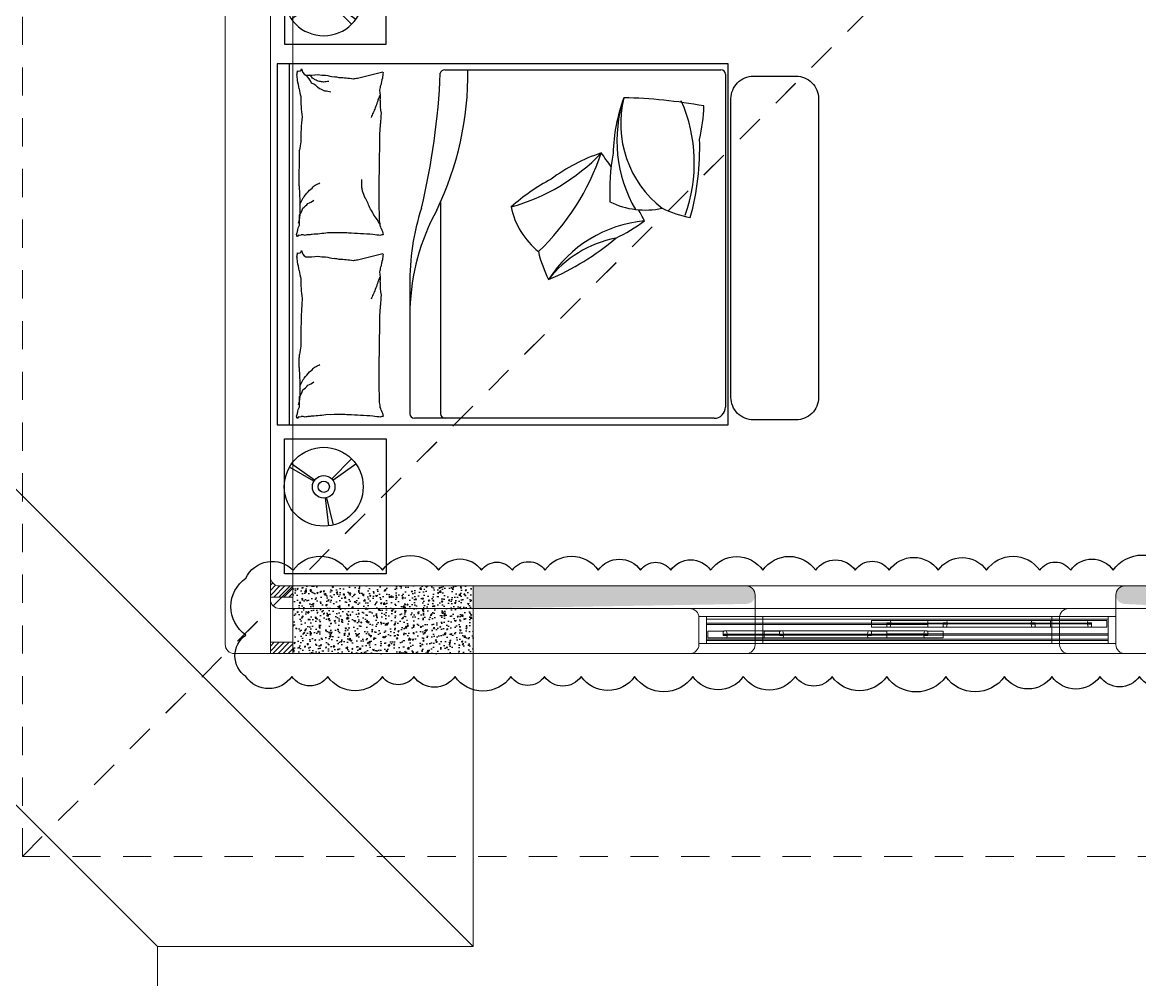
# Model space of a CAD drawing. Header units: metres. Extents: x -232 to 581, y 30 to 789.
# Drawn here: x 217.163 to 222.118, y 670.1 to 674.346 of the extents above; entities that cross this region are included whole.
import ezdxf

# ---------------------------------------------------------------- set-up
doc = ezdxf.new("R2010")
doc.units = ezdxf.units.M
doc.linetypes.add('HIDDEN2', pattern=[0.1875, 0.125, -0.0625])
for name, color, linetype, lineweight in [('A-DOOR', 35, 'Continuous', 5), ('A-WALL', 250, 'Continuous', 20), ('baños', 140, 'Continuous', 0), ('Columnas', 7, 'Continuous', 18), ('cristales', 131, 'Continuous', 0), ('PLF 01', 252, 'Continuous', 9)]:
    doc.layers.add(name, color=color, linetype=linetype, lineweight=lineweight)
doc.layers.add('HATCH', color=8, linetype='Continuous')
doc.layers.add('MOBILIARIOS', color=252, linetype='Continuous')
doc.layers.add('PISO', color=7, linetype='Continuous', lineweight=5, true_color=0xe6e6e6)
doc.layers.add('Techos 1', color=7, linetype='HIDDEN2', lineweight=9, true_color=0x42391a)
doc.layers.add('RELLENO SECCION', color=8, linetype='Continuous', lineweight=0, transparency=0.4)
doc.styles.get("Standard").update_dxf_attribs({"font": 'arial.ttf'})
pattern_1 = [(45, (189.627001, -7.248908), (-0.0112253202, 0.0112253202), [])]

# ---------------------------------------------------------------- blocks, each defined once
blk = doc.blocks.new('21.11.2025 LN09 2DO NIVEL')
at = {"layer": 'A-DOOR', "color": 18, "true_color": 0x000000}
for p, q in [((258.7888, 154.4014), (260.4688, 154.4014)), ((258.8288, 154.2414), (258.8288, 154.3656)), ((258.8628, 154.3656), (258.8288, 154.3656)), ((258.8628, 154.3656), (258.8628, 154.2456)), ((258.8628, 154.3656), (260.3948, 154.3656)), ((260.3948, 154.3656), (260.3948, 154.2456)), ((260.3948, 154.3656), (260.4288, 154.3656)), ((260.4288, 154.2414), (260.4288, 154.3656)), ((258.8628, 154.3539), (260.3948, 154.3539)), ((259.5948, 154.3369), (258.8628, 154.3369)), ((259.5948, 154.3309), (258.8628, 154.3309)), ((259.5948, 154.3474), (259.5963, 154.3489)), ((259.5948, 154.3204), (259.5948, 154.3474)), ((259.5963, 154.3189), (259.5948, 154.3204)), ((259.5963, 154.3489), (259.6769, 154.3489)), ((259.6613, 154.3189), (259.5963, 154.3189)), ((259.6628, 154.3204), (259.6613, 154.3189)), ((259.6803, 154.3379), (259.6628, 154.3379)), ((259.6628, 154.3379), (259.6628, 154.3204)), ((259.6628, 154.3349), (259.6678, 154.3349)), ((259.6628, 154.3349), (259.6678, 154.3349)), ((259.6678, 154.3369), (259.6738, 154.3329)), ((259.6678, 154.3329), (259.6738, 154.3369)), ((259.676, 154.3179), (260.3076, 154.3179)), ((259.6769, 154.3489), (259.6788, 154.3474)), ((260.3067, 154.3489), (259.6769, 154.3489)), ((259.6788, 154.3474), (259.6808, 154.3394)), ((259.6808, 154.3384), (259.6803, 154.3379)), ((259.6808, 154.3394), (259.6808, 154.3384)), ((260.3048, 154.3474), (260.3028, 154.3394)), ((260.3028, 154.3394), (260.3028, 154.3384)), ((260.3028, 154.3384), (260.3033, 154.3379)), ((260.3033, 154.3379), (260.3208, 154.3379)), ((260.3067, 154.3489), (260.3048, 154.3474)), ((260.3873, 154.3489), (260.3067, 154.3489)), ((260.3158, 154.3369), (260.3098, 154.3329)), ((260.3158, 154.3329), (260.3098, 154.3369)), ((260.3208, 154.3349), (260.3158, 154.3349)), ((260.3208, 154.3349), (260.3158, 154.3349)), ((260.3208, 154.3379), (260.3208, 154.3204)), ((260.3208, 154.3204), (260.3223, 154.3189)), ((260.3223, 154.3189), (260.3873, 154.3189)), ((260.3888, 154.3474), (260.3873, 154.3489)), ((260.3873, 154.3189), (260.3888, 154.3204)), ((260.3888, 154.3204), (260.3888, 154.3474)), ((258.8628, 154.2659), (260.3948, 154.2659)), ((258.8628, 154.2599), (260.3948, 154.2599)), ((258.8703, 154.3009), (258.8688, 154.2994)), ((258.8688, 154.2994), (258.8688, 154.2724)), ((258.8688, 154.2724), (258.8703, 154.2709)), ((258.9353, 154.3009), (258.8703, 154.3009)), ((258.8703, 154.2709), (258.9509, 154.2709)), ((258.9368, 154.2994), (258.9353, 154.3009)), ((258.9368, 154.2819), (258.9368, 154.2994)), ((258.9368, 154.2849), (258.9418, 154.2849)), ((258.9368, 154.2849), (258.9418, 154.2849)), ((258.9543, 154.2819), (258.9368, 154.2819)), ((258.9418, 154.2829), (258.9478, 154.2869)), ((258.9418, 154.2869), (258.9478, 154.2829)), ((259.5816, 154.3019), (258.95, 154.3019)), ((258.9509, 154.2709), (258.9528, 154.2723)), ((258.9509, 154.2709), (259.5807, 154.2709)), ((258.9528, 154.2723), (258.9548, 154.2804)), ((258.9548, 154.2814), (258.9543, 154.2819)), ((258.9548, 154.2804), (258.9548, 154.2814)), ((259.5768, 154.2814), (259.5773, 154.2819)), ((259.5768, 154.2804), (259.5768, 154.2814)), ((259.5788, 154.2723), (259.5768, 154.2804)), ((259.5773, 154.2819), (259.5948, 154.2819)), ((259.5807, 154.2709), (259.5788, 154.2723)), ((259.6613, 154.2709), (259.5807, 154.2709)), ((259.5898, 154.2829), (259.5838, 154.2869)), ((259.5898, 154.2869), (259.5838, 154.2829)), ((259.5948, 154.2849), (259.5898, 154.2849)), ((259.5948, 154.2849), (259.5898, 154.2849)), ((259.5948, 154.2994), (259.5963, 154.3009)), ((259.5948, 154.2819), (259.5948, 154.2994)), ((259.5963, 154.3009), (259.6613, 154.3009)), ((259.6628, 154.2994), (259.6613, 154.3009)), ((259.6628, 154.2724), (259.6613, 154.2709)), ((259.6628, 154.2994), (259.6628, 154.2724)), ((260.3948, 154.2889), (259.6628, 154.2889)), ((260.3948, 154.2829), (259.6628, 154.2829)), ((258.8288, 154.2456), (260.4288, 154.2456)), ((258.7888, 154.2014), (260.4688, 154.2014))]:
    blk.add_line(p, q, dxfattribs=at)
for points in [[(259.6628, 154.3349), (259.6678, 154.3349), (259.6678, 154.3349), (259.6628, 154.3349)], [(260.3158, 154.3329), (259.6678, 154.3329), (259.6678, 154.3369), (260.3158, 154.3369)], [(260.3158, 154.3369), (259.6678, 154.3369), (259.6678, 154.3329), (260.3158, 154.3329)], [(259.6678, 154.3369), (259.6738, 154.3369), (259.6738, 154.3329), (259.6678, 154.3329)], [(259.6803, 154.3379), (259.6683, 154.3379), (259.6683, 154.3369), (259.6803, 154.3369)], [(259.6803, 154.3329), (259.6683, 154.3329), (259.6683, 154.3319), (259.6803, 154.3319)], [(259.6738, 154.3369), (259.6788, 154.3369), (259.6788, 154.3329), (259.6738, 154.3329)], [(260.3033, 154.3379), (260.3153, 154.3379), (260.3153, 154.3369), (260.3033, 154.3369)], [(260.3033, 154.3329), (260.3153, 154.3329), (260.3153, 154.3319), (260.3033, 154.3319)], [(260.3098, 154.3369), (260.3048, 154.3369), (260.3048, 154.3329), (260.3098, 154.3329)], [(260.3158, 154.3369), (260.3098, 154.3369), (260.3098, 154.3329), (260.3158, 154.3329)], [(260.3208, 154.3349), (260.3158, 154.3349), (260.3158, 154.3349), (260.3208, 154.3349)], [(258.9368, 154.2849), (258.9418, 154.2849), (258.9418, 154.2849), (258.9368, 154.2849)], [(258.9418, 154.2829), (258.9478, 154.2829), (258.9478, 154.2869), (258.9418, 154.2869)], [(258.9418, 154.2869), (259.5898, 154.2869), (259.5898, 154.2829), (258.9418, 154.2829)], [(258.9418, 154.2829), (259.5898, 154.2829), (259.5898, 154.2869), (258.9418, 154.2869)], [(258.9543, 154.2869), (258.9423, 154.2869), (258.9423, 154.2879), (258.9543, 154.2879)], [(258.9543, 154.2819), (258.9423, 154.2819), (258.9423, 154.2829), (258.9543, 154.2829)], [(258.9478, 154.2829), (258.9528, 154.2829), (258.9528, 154.2869), (258.9478, 154.2869)], [(259.5773, 154.2869), (259.5893, 154.2869), (259.5893, 154.2879), (259.5773, 154.2879)], [(259.5773, 154.2819), (259.5893, 154.2819), (259.5893, 154.2829), (259.5773, 154.2829)], [(259.5838, 154.2829), (259.5788, 154.2829), (259.5788, 154.2869), (259.5838, 154.2869)], [(259.5898, 154.2829), (259.5838, 154.2829), (259.5838, 154.2869), (259.5898, 154.2869)], [(259.5948, 154.2849), (259.5898, 154.2849), (259.5898, 154.2849), (259.5948, 154.2849)]]:
    blk.add_lwpolyline(points, close=True, dxfattribs=at)
for points in [[(259.665, 154.3194, 0.341999), (259.663, 154.3209), (259.6628, 154.3212), (259.6628, 154.3309), (259.6638, 154.3319), (259.6808, 154.3319), (259.6808, 154.3314), (259.6775, 154.319, -0.339454), (259.676, 154.3179), (259.6669, 154.3179, -0.341999)], [(260.3187, 154.3194, -0.341999), (260.3206, 154.3209), (260.3208, 154.3212), (260.3208, 154.3309), (260.3198, 154.3319), (260.3028, 154.3319), (260.3028, 154.3314), (260.3061, 154.319, 0.339454), (260.3076, 154.3179), (260.3167, 154.3179, 0.341999)], [(258.939, 154.3004, -0.341999), (258.937, 154.2989), (258.9368, 154.2985), (258.9368, 154.2889), (258.9378, 154.2879), (258.9548, 154.2879), (258.9548, 154.2884), (258.9515, 154.3008, 0.339454), (258.95, 154.3019), (258.9409, 154.3019, 0.341999)], [(259.5927, 154.3004, 0.341999), (259.5946, 154.2989), (259.5948, 154.2985), (259.5948, 154.2889), (259.5938, 154.2879), (259.5768, 154.2879), (259.5768, 154.2884), (259.5801, 154.3008, -0.339454), (259.5816, 154.3019), (259.5907, 154.3019, -0.341999)]]:
    blk.add_lwpolyline(points, format="xyb", close=True, dxfattribs=at)
at = {"layer": 'A-WALL', "color": 18, "true_color": 0x000000}
for points in [[(257.6288, 160.1614), (257.6288, 160.0414, -0.414214), (257.5888, 160.0014), (256.9685, 160.0014, 0.414214), (256.9285, 159.9614), (256.9285, 154.4414, 0.414216), (256.9685, 154.4014), (258.7888, 154.4014, -0.414216), (258.8288, 154.3614), (258.8288, 154.2414, -0.414213), (258.7888, 154.2014), (256.7685, 154.2014, -0.414214), (256.7285, 154.2414), (256.7285, 160.1614)], [(263.6091, 154.2014), (260.4688, 154.2014, -0.414212), (260.4288, 154.2414), (260.4288, 154.3614, -0.414226), (260.4688, 154.4014), (261.0885, 154.4014, 0.414226), (261.1285, 154.4414), (261.1285, 154.5114, -0.414214), (261.1685, 154.5514), (261.2385, 154.5514)]]:
    blk.add_lwpolyline(points, format="xyb", dxfattribs=at)
at = {"layer": 'cristales', "color": 18, "true_color": 0x000000, "const_width": 0.004}
for points in [[(260.3048, 154.3349), (259.6788, 154.3349)], [(258.9528, 154.2849), (259.5788, 154.2849)]]:
    blk.add_lwpolyline(points, dxfattribs=at)
at = {"layer": 'Techos 1', "color": 18, "true_color": 0x000000}
for p, q in [((255.8285, 153.3014), (255.8285, 161.1014)), ((255.8285, 153.3014), (259.7285, 157.2014)), ((270.5753, 153.3014), (255.8285, 153.3014))]:
    blk.add_line(p, q, dxfattribs=at)
at = {"layer": 'Techos 1', "color": 18, "linetype": 'ByBlock', "true_color": 0x000000}
for p, q in [((257.8285, 152.9014), (253.7285, 157.0014)), ((256.4285, 152.9014), (253.2785, 156.0514)), ((257.8285, 154.2014), (257.8285, 152.9014)), ((257.8285, 152.9014), (256.4285, 152.9014)), ((256.4285, 152.9014), (256.4285, 147.5014))]:
    blk.add_line(p, q, dxfattribs=at)
at = {"layer": 'baños', "color": 18, "linetype": 'Continuous', "true_color": 0x000000, "flags": 8}
for tag, p in [('TRADENAME', (265.5139, 159.7825, 0)), ('MODELNUMBER', (265.5139, 159.7825, 0)), ('PRODUCT', (265.5139, 159.7825, 0)), ('MATERIAL', (265.5139, 159.7824, 0)), ('MODELNUMBER', (266.6886, 159.7825, 0)), ('PRODUCT', (266.6886, 159.7825, 0)), ('TRADENAME', (266.6886, 159.7825, 0)), ('MATERIAL', (266.6886, 159.7824, 0))]:
    blk.add_attdef(tag, p, '', height=0.0000254, rotation=180.0001, dxfattribs=at)
blk = doc.blocks.new('A$C8346a57b')
at = {"layer": 'MOBILIARIOS'}
for p, q in [((0.2641, 0.2604), (0.2338, 0.3817)), ((0.2701, 0.2615), (0.2545, 0.3855)), ((0.2356, 0.1828), (0.1339, 0.1102)), ((0.2409, 0.1765), (0.1525, 0.0881)), ((0.3169, 0.1828), (0.4187, 0.1102)), ((0.3197, 0.1871), (0.4282, 0.1251))]:
    blk.add_line(p, q, dxfattribs=at)
blk.add_lwpolyline([(0, 0.5983), (0.45, 0.5983), (0.45, 0), (0, 0)], close=True, dxfattribs=at)
for radius in [0.175, 0.05, 0.025]:
    blk.add_circle((0.2763, 0.2119), radius, dxfattribs=at)
blk = doc.blocks.new('A$C89702949')
at = {"layer": 'HATCH'}
h = blk.add_hatch(dxfattribs=at)
h.set_pattern_fill('AR-CONC', color=256, scale=0.00032)
h.set_pattern_definition([(50, (114.33107, 55.238796), (0.058299094, -0.005100507), [0.006096, -0.067056]), (355, (114.33107, 55.238796), (-0.011277895, 0.06113819), [0.0048768, -0.053644987]), (100.451445, (114.33593, 55.23837), (0.0470212, 0.05603768), [0.005180803, -0.056988878]), (46.1842, (114.33107, 55.25505), (0.086745293, -0.013453545), [0.009144, -0.100584]), (96.63556, (114.3383, 55.25393), (0.07596932, 0.07917636), [0.00777121, -0.085483395]), (351.18415, (114.33107, 55.25505), (0.07596932, 0.07917636), [0.00731519, -0.080467114]), (21, (114.3392, 55.25099), (0.048516605, -0.032724863), [0.006096, -0.067056]), (326, (114.3392, 55.25099), (0.01977665, 0.05894015), [0.0048768, -0.0536448]), (71.451445, (114.34324, 55.24826), (0.068293254, 0.026215286), [0.005180803, -0.05698878]), (37.5, (114.331071, 55.238796), (0.000988353, 0.0270576124), [0, -0.05299456, 0, -0.0544576, 0, -0.053848]), (7.5, (114.33107, 55.238796), (0.021382292, 0.032057784), [0, -0.03104896, 0, -0.05177536, 0, -0.0205232]), (327.5, (114.312946, 55.238796), (0.0433889905, -0.001833198), [0, -0.02032, 0, -0.0633984, 0, -0.0841248]), (317.5, (114.304818, 55.238796), (0.047401338, 0.008136477), [0, -0.026416, 0, -0.04210304, 0, -0.0597408])])
h.paths.add_polyline_path([(0, 14.2891), (0, 13.9891), (0.8, 13.9891), (0.8, 14.2891)])
at = {"layer": 'Columnas'}
blk.add_lwpolyline([(0, 14.2891), (0, 13.9891), (0.8, 13.9891), (0.8, 14.2891)], close=True, dxfattribs=at)
blk = doc.blocks.new('A$Ca0281d7f')
at = {"layer": 'MOBILIARIOS'}
for p, q in [((0.4006, 1.6), (0.4006, 0)), ((2.4006, 1.6), (0.4006, 1.6)), ((2.3482, 0), (2.3482, 1.6)), ((2.4006, 0), (2.4006, 1.6)), ((0.4627, 1.5716), (1.7925, 1.5716)), ((1.676, 0.6111), (1.676, 1.5516)), ((1.8125, 0.9805), (1.8125, 1.5516)), ((0.4127, 0.0458), (0.4127, 1.5216)), ((1.9322, 0.8427), (1.9622, 0.8502)), ((1.9622, 0.8502), (2.0448, 0.8708)), ((1.9622, 0.0442), (2.0448, 0.0648)), ((0.4006, 0), (2.4006, 0)), ((1.6581, 0.0258), (0.4327, 0.0258)), ((1.9322, 0.0366), (1.9622, 0.0442))]:
    blk.add_line(p, q, dxfattribs=at)
blk.add_lwpolyline([(0.1, 1.5789), (0.2884, 1.5789, -0.414214), (0.3884, 1.4789), (0.3884, 0.1537, -0.414214), (0.2884, 0.0537), (0.1, 0.0537, -0.414214), (0, 0.1537), (0, 1.4789, -0.414214)], format="xyb", close=True, dxfattribs=at)
for centre, radius, start, end in [((0.4627, 1.5216), 0.05, 90, 180), ((1.656, 1.5516), 0.02, 0, 90), ((1.7925, 1.5516), 0.02, 0, 90), ((1.9309, 1.5641), 0.00132, 286.6978, 7.1204), ((1.8473, 1.5384), 0.0875, 7.1204, 16.2212), ((1.9356, 1.5833), 0.0193, 260.0016, 286.6978), ((1.8659, 1.514), 0.0767, 16.2212, 27.2841), ((1.9215, 1.2442), 0.3212, 80.0016, 86.4951), ((1.2506, -12.0557), 13.6356, 86.49514, 86.94504), ((2.0452, 0.1897), 1.3652, 86.945, 88.3669), ((2.1579, 0.8754), 0.6787, 88.3669, 93.3687), ((2.2993, 0.649), 0.9131, 93.3687, 97.6809), ((2.2872, 1.3666), 0.1983, 97.6809, 102.1095), ((2.2259, 1.8067), 0.246, 278.1335, 282.1095), ((2.2895, 1.5966), 0.0328, 248.579, 278.1335), ((2.3, 1.5497), 0.0156, 68.579, 111.9904), ((2.2574, 1.5504), 0.0539, 329.3487, 354.7408), ((2.3098, 1.5651), 0.00428, 111.9904, 191.8931), ((2.309, 1.5713), 0.00232, 250.436, 11.8931), ((2.3399, 1.5476), 0.0289, 149.3487, 184.3025), ((2.3145, 1.573), 0.00342, 201.7883, 250.436), ((2.3384, 1.5717), 0.0251, 184.3025, 201.7883), ((1.9837, 1.5456), 0.0453, 192.869, 207.2841), ((2.0891, 1.5339), 0.1459, 183.574, 192.869), ((3.1109, 1.5072), 1.164, 180.2865, 183.574), ((1.4835, 1.5502), 0.8208, 354.7408, 358.0921), ((2.4011, 1.4844), 0.0992, 164.0648, 184.2159), ((2.3455, 1.3659), 0.0992, 126.1766, 143.9136), ((2.3823, 1.4187), 0.0992, 143.9136, 164.0648), ((0.8066, 1.46), 1.4943, 358.0921, 0.5757), ((7.6668, 1.3378), 5.7185, 179.0296, 180.2865), ((2.2967, 1.3302), 0.0992, 108.4397, 126.1766), ((2.5639, 1.1222), 0.3916, 136.1885, 141.6114), ((2.3495, 1.3582), 0.0768, 141.6114, 152.7604), ((2.508, 1.3226), 0.234, 152.7604, 159.1397), ((1.4299, 1.3372), 0.8732, 0.5757, 4.8018), ((2.3068, 1.157), 0.2002, 113.0028, 118.3168), ((2.2596, 1.303), 0.0493, 118.3168, 129.0349), ((2.3987, 1.1905), 0.2252, 129.0349, 136.1885), ((2.5925, 1.3331), 0.2897, 177.4614, 184.8018), ((15.9276, 0.997), 13.9828, 178.72047, 179.52429), ((1.7752, 1.3448), 0.5293, 349.8101, 353.9133), ((2.4538, 1.2819), 0.1524, 169.8101, 177.4614), ((-1.4773, 1.2511), 3.7735, 356.7919, 0.0008), ((3.1579, 1.0151), 1.2165, 175.3824, 177.3904), ((0.8277, 1.1189), 0.9853, 331.4328, 358.1261), ((0.5395, 1.1379), 1.4048, 355.3824, 357.2509), ((1.3073, 1.338), 0.7387, 334.6889, 336.5156), ((1.7143, 0.9787), 0.2301, 357.2509, 11.5586), ((1.2694, 1.2461), 0.7387, 338.3423, 340.572), ((1.2885, 1.2948), 0.7387, 336.5156, 338.3423), ((1.6135, 0.9502), 0.6827, 0, 7.5469), ((0.719, 1.2586), 0.5655, 275.3391, 327.6895), ((1.6535, -0.1157), 1.1652, 113.0642, 130.3209), ((0.809, 1.2521), 0.4879, 280.6986, 322.6864), ((0.7089, 0.7072), 0.548, 13.2034, 27.0362), ((0.7419, 0.9666), 1.0706, 342.1966, 0.7418), ((2.0891, 0.9513), 0.1459, 173.5659, 191.5586), ((1.2503, 1.1919), 0.7387, 340.572, 342.8018), ((2.063, 0.8845), 0.2422, 7.5469, 15.744), ((1.7149, 0.9376), 0.2297, 342.6136, 350.5159), ((2.0604, 0.8863), 0.1197, 162.6136, 173.5659), ((2.6046, 0.961), 0.3048, 188.4372, 195.744), ((1.664, 0.8882), 0.2708, 350.5159, 355.9171), ((1.9313, 0.8427), 0.000917, 355.9171, 104.0449), ((2.048, 0.9385), 0.0677, 267.3351, 284.0452), ((2.1561, 1.5251), 0.6588, 261.9949, 267.3351), ((2.1925, 1.177), 0.3171, 257.8016, 261.9949), ((2, -0.0065), 0.882, 77.8016, 80.3156), ((2.1863, 0.6517), 0.204, 80.3156, 90), ((2.2741, 0.3638), 0.4918, 90, 96.2324), ((2.2585, 0.8252), 0.0342, 4.4002, 63.4195), ((2.4724, 0.8783), 0.1611, 180, 188.4372), ((2.4017, 0.837), 0.0904, 168.7276, 180), ((1.9875, 0.0508), 1.0798, 133.6306, 161.4288), ((1.0148, 0.5567), 0.3575, 12.4782, 50.4625), ((2.3054, 0.8253), 0.0131, 63.4195, 168.7276), ((1.2128, 0.1088), 0.734, 115.259, 126.9351), ((1.9309, 0.7581), 0.00132, 286.6978, 7.1204), ((1.8473, 0.7324), 0.0875, 7.1204, 16.2212), ((1.9356, 0.7773), 0.0193, 260.0016, 286.6978), ((1.9215, 0.4382), 0.3212, 80.0016, 86.4951), ((1.2506, -12.8617), 13.6356, 86.49514, 86.94504), ((2.0452, -0.6163), 1.3652, 86.945, 88.3669), ((2.1579, 0.0694), 0.6787, 88.3669, 93.3687), ((2.2993, -0.157), 0.9131, 93.3687, 97.6809), ((2.2872, 0.5605), 0.1983, 97.6809, 102.1095), ((2.2259, 1.0007), 0.246, 278.1335, 282.1095), ((2.2895, 0.7906), 0.0328, 248.579, 278.1335), ((2.3, 0.7437), 0.0156, 68.579, 111.9904), ((2.3098, 0.7591), 0.00428, 111.9904, 191.8931), ((2.309, 0.7653), 0.00232, 250.436, 11.8931), ((2.3399, 0.7416), 0.0289, 149.3487, 184.3025), ((2.3145, 0.767), 0.00342, 201.7883, 250.436), ((2.3384, 0.7657), 0.0251, 184.3025, 201.7883), ((2.7135, 1.7247), 2.1977, 207.9248, 209.3793), ((1.8659, 0.708), 0.0767, 16.2212, 27.2841), ((1.9837, 0.7395), 0.0453, 192.869, 207.2841), ((2.0891, 0.7279), 0.1459, 183.574, 192.869), ((2.5624, 1.097), 0.7286, 212.135, 215.8263), ((3.1109, 0.7012), 1.164, 180.2865, 183.574), ((1.4835, 0.7442), 0.8208, 354.7408, 358.0921), ((2.4011, 0.6784), 0.0992, 164.0648, 184.2159), ((2.2574, 0.7444), 0.0539, 329.3487, 354.7408), ((1.6923, 0.3726), 1.1652, 164.6278, 181.8845), ((1.2394, 0.439), 0.6885, 160.2936, 203.6414), ((0.4605, 0.1443), 0.548, 64.767, 78.5998), ((0.7686, 0.2903), 0.3575, 64.0418, 102.0262), ((0.2857, 0.3397), 0.6085, 341.81, 30.1351), ((2.9452, 0.0436), 1.3903, 154.2427, 180.7342), ((2.2514, 0.81), 0.3126, 206.4985, 212.135), ((2.3823, 0.6127), 0.0992, 143.9136, 164.0648), ((0.8066, 0.654), 1.4943, 358.0921, 0.5757), ((0.4001, 0.2637), 0.4774, 346.1849, 52.0017), ((-0.0618, 0.5666), 0.9879, 350.0607, 2.6202), ((1.5939, -0.2048), 0.8697, 105.336, 136.4193), ((0.715, 1.3789), 0.9879, 298.4971, 311.0566), ((4.7703, -0.0876), 3.0955, 166.4201, 177.6238), ((7.6668, 0.5318), 5.7185, 179.0296, 180.2865), ((3.2918, 1.2337), 1.4323, 204.3265, 206.4985), ((2.484, 0.7735), 0.5066, 200.6743, 204.3265), ((2.2967, 0.5242), 0.0992, 108.4397, 126.1766), ((2.3455, 0.5598), 0.0992, 126.1766, 143.9136), ((2.3495, 0.5522), 0.0768, 141.6114, 152.7604), ((2.508, 0.5165), 0.234, 152.7604, 159.1397), ((1.4299, 0.5311), 0.8732, 0.5757, 4.8018), ((2.0801, 0.5689), 0.058, 184.0828, 200.6743), ((2.2974, 0.5316), 0.2721, 176.4448, 184.0828), ((2.3987, 0.3845), 0.2252, 129.0349, 136.1885), ((2.5639, 0.3162), 0.3916, 136.1885, 141.6114), ((0.716, 1.1421), 0.7874, 288.3527, 306.6851), ((15.9276, 0.191), 13.9828, 178.72047, 179.52429), ((2.3068, 0.351), 0.2002, 113.0028, 118.3168), ((2.2596, 0.497), 0.0493, 118.3168, 129.0349), ((7.6231, 0.343), 5.3217, 178.2786, 179.5731), ((2.5925, 0.5271), 0.2897, 177.4614, 184.8018), ((2.7135, 1.7247), 2.1977, 215.2966, 217.2418), ((0.1243, 0.4201), 0.7874, 339.9163, 358.2487), ((1.7752, 0.4387), 0.5293, 349.8101, 353.9133), ((1.2424, 0.1669), 0.734, 166.8226, 178.4988), ((3.1579, 0.2091), 1.2165, 175.3824, 177.3904), ((1.2472, 0.3451), 1.049, 353.9133, 0), ((0.5395, 0.3319), 1.4048, 355.3824, 357.2509), ((1.7143, 0.1727), 0.2301, 357.2509, 11.5586), ((1.2885, 0.4887), 0.7387, 336.5156, 338.3423), ((1.3073, 0.5319), 0.7387, 334.6889, 336.5156), ((1.6135, 0.1442), 0.6827, 0, 7.5469), ((0.9096, 2.3469), 2.1977, 259.4884, 268.8054), ((2.0891, 0.1453), 0.1459, 173.5659, 191.5586), ((1.2503, 0.3859), 0.7387, 340.572, 342.8018), ((1.2694, 0.4401), 0.7387, 338.3423, 340.572), ((2.0604, 0.0803), 0.1197, 162.6136, 173.5659), ((2.2028, 0.2591), 0.1399, 253.485, 264.3689), ((2.2535, 0.2441), 0.1399, 242.6012, 253.485), ((2.3128, 0.2087), 0.1399, 224.9024, 242.6012), ((2.063, 0.0785), 0.2422, 7.5469, 15.744), ((2.6046, 0.155), 0.3048, 188.4372, 195.744), ((1.664, 0.0822), 0.2708, 350.5159, 355.9171), ((1.7149, 0.1316), 0.2297, 342.6136, 350.5159), ((2.048, 0.1325), 0.0677, 267.3351, 284.0452), ((2.1561, 0.7191), 0.6588, 261.9949, 267.3351), ((2.1925, 0.371), 0.3171, 257.8016, 261.9949), ((2, -0.8125), 0.882, 77.8016, 80.3156), ((2.1724, 0.1695), 0.0915, 270, 284.6851), ((2.1863, -0.1543), 0.204, 80.3156, 90), ((2.2137, 0.1341), 0.0562, 251.2201, 270), ((2.2901, 0.2688), 0.2056, 248.1851, 251.2201), ((2.2741, -0.4422), 0.4918, 90, 96.2324), ((2.2886, 0.2107), 0.1511, 244.6449, 248.1851), ((2.2673, 0.1099), 0.0526, 228.5571, 244.6449), ((2.3172, 0.1155), 0.0899, 216.2641, 228.5571), ((2.3729, 0.1484), 0.1399, 207.2036, 224.9024), ((2.2585, 0.0192), 0.0342, 4.4002, 63.4195), ((2.4724, 0.0723), 0.1611, 180, 188.4372), ((0.4327, 0.0458), 0.02, 180, 270), ((1.6581, 0.0458), 0.02, 270, 345.3738), ((1.9313, 0.0367), 0.000917, 355.9171, 104.0449), ((2.3054, 0.0193), 0.0131, 63.4195, 168.7276), ((2.4017, 0.031), 0.0904, 168.7276, 180)]:
    blk.add_arc(centre, radius, start, end, dxfattribs=at)
blk = doc.blocks.new('20.03.2026 LN 09 SEGUNDO NIVEL ARQ')
at = {"layer": 'PLF 01'}
h = blk.add_hatch(dxfattribs=at)
h.set_pattern_fill('LINE', color=5, scale=0.005, angle=45)
h.set_pattern_definition(pattern_1)
edge = h.paths.add_edge_path()
edge.add_line((75.2959, -48.2486), (75.1959, -48.2486))
edge.add_line((75.1959, -48.2486), (75.1959, -48.2586))
edge.add_line((75.1959, -48.2586), (75.1959, -48.1586))
edge.add_arc((75.2359, -48.1586), 0.04, 180, 270)
edge.add_line((75.2359, -48.1986), (75.2959, -48.1986))
edge.add_line((75.2959, -48.1986), (75.2959, -48.2486))
h = blk.add_hatch(dxfattribs=at)
h.set_pattern_fill('LINE', color=5, scale=0.005, angle=45)
h.set_pattern_definition(pattern_1)
h.paths.add_polyline_path([(75.2959, -48.4486), (75.1959, -48.4486), (75.1959, -48.4986), (75.2959, -48.4986)])
at = {"layer": 'RELLENO SECCION'}
h = blk.add_hatch(color=5, dxfattribs=at)
h.dxf.hatch_style = 1
h.paths.add_polyline_path([(76.0959, -48.1986), (76.0959, -48.2986), (77.3059, -48.2786, 1.000007), (77.3059, -48.1986)])
h.paths.add_polyline_path([(78.9859, -48.1986, 1), (78.9859, -48.2786), (79.3959, -48.2986), (79.3959, -48.1583, -0.416876), (79.3559, -48.1986)])
at = {"layer": 'A-DOOR', "color": 5}
for p, q in [((77.3459, -48.4586), (77.3459, -48.3345)), ((77.3799, -48.3345), (77.3459, -48.3345)), ((77.3799, -48.3345), (77.3799, -48.4545)), ((77.3799, -48.3345), (78.9119, -48.3345)), ((77.3799, -48.3462), (78.9119, -48.3462)), ((78.1119, -48.3527), (78.1134, -48.3512)), ((78.1119, -48.3797), (78.1119, -48.3527)), ((78.1134, -48.3512), (78.1941, -48.3512)), ((78.1974, -48.3622), (78.1799, -48.3622)), ((78.1799, -48.3622), (78.1799, -48.3797)), ((78.1941, -48.3512), (78.1959, -48.3526)), ((78.8238, -48.3512), (78.1941, -48.3512)), ((78.1959, -48.3526), (78.1979, -48.3607)), ((78.1979, -48.3617), (78.1974, -48.3622)), ((78.1979, -48.3607), (78.1979, -48.3617)), ((78.8219, -48.3526), (78.8199, -48.3607)), ((78.8199, -48.3607), (78.8199, -48.3617)), ((78.8199, -48.3617), (78.8204, -48.3622)), ((78.8204, -48.3622), (78.8379, -48.3622)), ((78.8238, -48.3512), (78.8219, -48.3526)), ((78.9044, -48.3512), (78.8238, -48.3512)), ((78.8379, -48.3622), (78.8379, -48.3797)), ((78.9059, -48.3527), (78.9044, -48.3512)), ((78.9059, -48.3797), (78.9059, -48.3527)), ((78.9119, -48.3345), (78.9119, -48.4545)), ((78.9119, -48.3345), (78.9459, -48.3345)), ((78.9459, -48.4586), (78.9459, -48.3345)), ((78.1119, -48.3632), (77.3799, -48.3632)), ((78.1119, -48.3692), (77.3799, -48.3692)), ((77.3874, -48.3992), (77.3859, -48.4007)), ((77.3859, -48.4007), (77.3859, -48.4277)), ((77.4524, -48.3992), (77.3874, -48.3992)), ((77.4539, -48.4007), (77.4524, -48.3992)), ((77.4539, -48.4182), (77.4539, -48.4007)), ((78.0987, -48.3982), (77.4672, -48.3982)), ((78.1134, -48.3812), (78.1119, -48.3797)), ((78.1119, -48.4007), (78.1134, -48.3992)), ((78.1119, -48.4182), (78.1119, -48.4007)), ((78.1784, -48.3812), (78.1134, -48.3812)), ((78.1134, -48.3992), (78.1784, -48.3992)), ((78.1799, -48.3797), (78.1784, -48.3812)), ((78.1799, -48.4007), (78.1784, -48.3992)), ((78.1799, -48.3652), (78.1849, -48.3652)), ((78.1799, -48.3652), (78.1849, -48.3652)), ((78.1799, -48.4007), (78.1799, -48.4277)), ((78.9119, -48.4112), (78.1799, -48.4112)), ((78.1849, -48.3632), (78.1909, -48.3672)), ((78.1849, -48.3672), (78.1909, -48.3632)), ((78.1932, -48.3822), (78.8247, -48.3822)), ((78.8329, -48.3632), (78.8269, -48.3672)), ((78.8329, -48.3672), (78.8269, -48.3632)), ((78.8379, -48.3652), (78.8329, -48.3652)), ((78.8379, -48.3652), (78.8329, -48.3652)), ((78.8379, -48.3797), (78.8394, -48.3812)), ((78.8394, -48.3812), (78.9044, -48.3812)), ((78.9044, -48.3812), (78.9059, -48.3797)), ((77.3459, -48.4545), (78.9459, -48.4545)), ((77.3799, -48.4342), (78.9119, -48.4342)), ((77.3799, -48.4402), (78.9119, -48.4402)), ((77.3859, -48.4277), (77.3874, -48.4292)), ((77.3874, -48.4292), (77.4681, -48.4292)), ((77.4539, -48.4152), (77.4589, -48.4152)), ((77.4539, -48.4152), (77.4589, -48.4152)), ((77.4714, -48.4182), (77.4539, -48.4182)), ((77.4589, -48.4172), (77.4649, -48.4132)), ((77.4589, -48.4132), (77.4649, -48.4172)), ((77.4681, -48.4292), (77.4699, -48.4277)), ((77.4681, -48.4292), (78.0978, -48.4292)), ((77.4699, -48.4277), (77.4719, -48.4197)), ((77.4719, -48.4187), (77.4714, -48.4182)), ((77.4719, -48.4197), (77.4719, -48.4187)), ((78.0939, -48.4187), (78.0944, -48.4182)), ((78.0939, -48.4197), (78.0939, -48.4187)), ((78.0959, -48.4277), (78.0939, -48.4197)), ((78.0944, -48.4182), (78.1119, -48.4182)), ((78.0978, -48.4292), (78.0959, -48.4277)), ((78.1784, -48.4292), (78.0978, -48.4292)), ((78.1069, -48.4172), (78.1009, -48.4132)), ((78.1069, -48.4132), (78.1009, -48.4172)), ((78.1119, -48.4152), (78.1069, -48.4152)), ((78.1119, -48.4152), (78.1069, -48.4152)), ((78.1799, -48.4277), (78.1784, -48.4292)), ((78.9119, -48.4172), (78.1799, -48.4172))]:
    blk.add_line(p, q, dxfattribs=at)
for points in [[(78.1974, -48.3622), (78.1854, -48.3622), (78.1854, -48.3632), (78.1974, -48.3632)], [(78.8204, -48.3622), (78.8324, -48.3622), (78.8324, -48.3632), (78.8204, -48.3632)], [(77.4714, -48.4132), (77.4594, -48.4132), (77.4594, -48.4122), (77.4714, -48.4122)], [(78.0944, -48.4132), (78.1064, -48.4132), (78.1064, -48.4122), (78.0944, -48.4122)], [(78.1799, -48.3652), (78.1849, -48.3652), (78.1849, -48.3652), (78.1799, -48.3652)], [(78.8329, -48.3672), (78.1849, -48.3672), (78.1849, -48.3632), (78.8329, -48.3632)], [(78.8329, -48.3632), (78.1849, -48.3632), (78.1849, -48.3672), (78.8329, -48.3672)], [(78.1849, -48.3632), (78.1909, -48.3632), (78.1909, -48.3672), (78.1849, -48.3672)], [(78.1974, -48.3672), (78.1854, -48.3672), (78.1854, -48.3682), (78.1974, -48.3682)], [(78.1909, -48.3632), (78.1959, -48.3632), (78.1959, -48.3672), (78.1909, -48.3672)], [(78.8204, -48.3672), (78.8324, -48.3672), (78.8324, -48.3682), (78.8204, -48.3682)], [(78.8269, -48.3632), (78.8219, -48.3632), (78.8219, -48.3672), (78.8269, -48.3672)], [(78.8329, -48.3632), (78.8269, -48.3632), (78.8269, -48.3672), (78.8329, -48.3672)], [(78.8379, -48.3652), (78.8329, -48.3652), (78.8329, -48.3652), (78.8379, -48.3652)], [(77.4539, -48.4152), (77.4589, -48.4152), (77.4589, -48.4152), (77.4539, -48.4152)], [(77.4589, -48.4172), (77.4649, -48.4172), (77.4649, -48.4132), (77.4589, -48.4132)], [(77.4589, -48.4132), (78.1069, -48.4132), (78.1069, -48.4172), (77.4589, -48.4172)], [(77.4589, -48.4172), (78.1069, -48.4172), (78.1069, -48.4132), (77.4589, -48.4132)], [(77.4714, -48.4182), (77.4594, -48.4182), (77.4594, -48.4172), (77.4714, -48.4172)], [(77.4649, -48.4172), (77.4699, -48.4172), (77.4699, -48.4132), (77.4649, -48.4132)], [(78.0944, -48.4182), (78.1064, -48.4182), (78.1064, -48.4172), (78.0944, -48.4172)], [(78.1009, -48.4172), (78.0959, -48.4172), (78.0959, -48.4132), (78.1009, -48.4132)], [(78.1069, -48.4172), (78.1009, -48.4172), (78.1009, -48.4132), (78.1069, -48.4132)], [(78.1119, -48.4152), (78.1069, -48.4152), (78.1069, -48.4152), (78.1119, -48.4152)]]:
    blk.add_lwpolyline(points, close=True, dxfattribs=at)
for points in [[(77.4561, -48.3997, -0.341999), (77.4541, -48.4012), (77.4539, -48.4015), (77.4539, -48.4112), (77.4549, -48.4122), (77.4719, -48.4122), (77.4719, -48.4117), (77.4686, -48.3993, 0.339454), (77.4672, -48.3982), (77.458, -48.3982, 0.341999)], [(78.1098, -48.3997, 0.341999), (78.1117, -48.4012), (78.1119, -48.4015), (78.1119, -48.4112), (78.1109, -48.4122), (78.0939, -48.4122), (78.0939, -48.4117), (78.0972, -48.3993, -0.339454), (78.0987, -48.3982), (78.1078, -48.3982, -0.341999)], [(78.1821, -48.3807, 0.341999), (78.1801, -48.3792), (78.1799, -48.3789), (78.1799, -48.3692), (78.1809, -48.3682), (78.1979, -48.3682), (78.1979, -48.3687), (78.1946, -48.3811, -0.339454), (78.1932, -48.3822), (78.184, -48.3822, -0.341999)], [(78.8358, -48.3807, -0.341999), (78.8377, -48.3792), (78.8379, -48.3789), (78.8379, -48.3692), (78.8369, -48.3682), (78.8199, -48.3682), (78.8199, -48.3687), (78.8232, -48.3811, 0.339454), (78.8247, -48.3822), (78.8338, -48.3822, 0.341999)]]:
    blk.add_lwpolyline(points, format="xyb", close=True, dxfattribs=at)
at = {"layer": 'A-WALL', "color": 5}
for p, q in [((75.2959, -48.1986), (75.2359, -48.1986)), ((75.2959, -48.1986), (75.2359, -48.1986)), ((77.3059, -48.1986), (78.9859, -48.1986)), ((75.2959, -48.2486), (75.1959, -48.2486)), ((76.0959, -48.2986), (77.3459, -48.2986)), ((78.9459, -48.2986), (79.3966, -48.2986)), ((75.2959, -48.4486), (75.1959, -48.4486)), ((77.3059, -48.4986), (78.9859, -48.4986))]:
    blk.add_line(p, q, dxfattribs=at)
for points in [[(75.1959, -42.4986), (75.1959, -48.4986)], [(76.0959, -48.1986), (77.3059, -48.1986)]]:
    blk.add_lwpolyline(points, dxfattribs=at)
for points in [[(76.0959, -48.1986), (77.3059, -48.1986, -0.414214), (77.3459, -48.2386), (77.3459, -48.4586, -0.414213), (77.3059, -48.4986), (75.0359, -48.4986, -0.414214), (74.9959, -48.4586), (74.9959, -42.5386)], [(81.8765, -48.4987), (78.9859, -48.4986, -0.414212), (78.9459, -48.4586), (78.9459, -48.2386, -0.414214), (78.9859, -48.1986), (79.3559, -48.1986)]]:
    blk.add_lwpolyline(points, format="xyb", dxfattribs=at)
blk.add_arc((75.2359, -48.1586), 0.04, 180, 270, dxfattribs=at)
at = {"layer": 'cristales', "color": 5, "const_width": 0.004}
for points in [[(78.8219, -48.3652), (78.1959, -48.3652)], [(77.4699, -48.4152), (78.0959, -48.4152)]]:
    blk.add_lwpolyline(points, dxfattribs=at)
at = {"layer": 'PISO', "color": 5}
blk.add_line((75.2959, -42.7986), (75.2959, -48.1986), dxfattribs=at)
at = {"layer": 'Techos 1', "color": 5}
for p, q in [((74.0959, -49.3986), (74.0959, -41.5986)), ((74.0959, -49.3986), (77.9959, -45.4986)), ((88.8427, -49.3986), (74.0959, -49.3986))]:
    blk.add_line(p, q, dxfattribs=at)
at = {"layer": 'Techos 1', "color": 5, "linetype": 'ByBlock'}
for p, q in [((76.0959, -49.7986), (71.9959, -45.6986)), ((74.6959, -49.7986), (71.5459, -46.6486)), ((76.0959, -48.4986), (76.0959, -49.7986)), ((76.0959, -49.7986), (74.6959, -49.7986)), ((74.6959, -49.7986), (74.6959, -55.1986))]:
    blk.add_line(p, q, dxfattribs=at)
at = {"color": 5}
blk.add_blockref('A$C89702949', (75.2959, -62.4877), dxfattribs=at)
at = {"layer": 'MOBILIARIOS', "color": 5, "xscale": -1}
blk.add_blockref('A$C8346a57b', (75.7087, -45.7951), dxfattribs=at)
at = {"layer": 'MOBILIARIOS', "color": 5, "rotation": 180}
for name, p in [('A$Ca0281d7f', (77.627, -45.8834)), ('A$C8346a57b', (75.7087, -47.5467))]:
    blk.add_blockref(name, p, dxfattribs=at)
at = {"layer": 'baños', "color": 5, "linetype": 'Continuous', "flags": 8}
for tag, p in [('MODELNUMBER', (83.7813, -42.9175, 0)), ('MATERIAL', (83.7813, -42.9176, 0)), ('PRODUCT', (83.7813, -42.9176, 0)), ('TRADENAME', (83.7813, -42.9176, 0)), ('MODELNUMBER', (84.956, -42.9175, 0)), ('TRADENAME', (84.956, -42.9176, 0)), ('MATERIAL', (84.956, -42.9176, 0)), ('PRODUCT', (84.956, -42.9176, 0))]:
    blk.add_attdef(tag, p, '', height=0.0000254, rotation=180.0001, dxfattribs=at)
at = {"layer": 'baños', "color": 5, "linetype": 'Continuous'}
for tag, p, rotation in [('TRADENAME', (85.8912, -56.9933), 180.0001), ('MODELNUMBER', (85.8912, -56.9934), 180.0001), ('MATERIAL', (85.8914, -56.9932), 180.0001), ('PRODUCT', (85.8914, -56.9933), 180.0001), ('MODELNUMBER', (86.6008, -56.9934), 179.9999), ('MATERIAL', (86.6008, -56.9932), 179.9999), ('PRODUCT', (86.6008, -56.9933), 179.9999), ('TRADENAME', (86.6008, -56.9933), 179.9999)]:
    blk.add_attdef(tag, p, '', height=0.0000254, rotation=rotation, dxfattribs=at)

msp = doc.modelspace()

# ---------------------------------------------------------------- linework, layer by layer
at = {"color": 6}
msp.add_lwpolyline([(222.3139, 671.4444, -0.520567), (222.1171, 671.4444, -0.520567), (221.9419, 671.4444, -0.520567), (221.7287, 671.4444, -0.520567), (221.5183, 671.4444, -0.520567), (221.258, 671.4444, -0.520567), (220.9962, 671.4444, -0.520567), (220.754, 671.4444, -0.520567), (220.5911, 671.4444, -0.520567), (220.3601, 671.4444, -0.520567), (220.1363, 671.4444, -0.520567), (219.8781, 671.4444, -0.520567), (219.6414, 671.4444, -0.520567), (219.4789, 671.4444, -0.520567), (219.3293, 671.4444, -0.520567), (219.0816, 671.4444, -0.520567), (218.8995, 671.4444, -0.520567), (218.7594, 671.4444, -0.520567), (218.5171, 671.4444, -0.520567), (218.3579, 671.4444, -0.520567), (218.1536, 671.4444, -0.520567), (218.1536, 671.6286, -0.520567), (218.1536, 671.8808, -0.520567), (218.3642, 671.9164, -0.520567), (218.604, 671.9164, -0.520567), (218.7597, 671.9164, -0.520567), (219.0086, 671.9164, -0.520567), (219.1991, 671.9164, -0.520567), (219.3359, 671.9164, -0.520567), (219.4801, 671.9164, -0.520567), (219.7168, 671.9164, -0.520567), (219.9045, 671.9164, -0.520567), (220.0384, 671.9164, -0.520567), (220.2153, 671.9164, -0.520567), (220.4465, 671.9164, -0.520567), (220.6812, 671.9164, -0.520567), (220.8563, 671.9164, -0.520567), (221.0073, 671.9164, -0.520567), (221.2247, 671.9164, -0.520567), (221.4386, 671.9164, -0.520567), (221.6746, 671.9164, -0.520567), (221.812, 671.9164, -0.520567), (222.0008, 671.9164, -0.520567), (222.2583, 671.9164, -0.520567)], format="xyb", dxfattribs=at)

# ---------------------------------------------------------------- block references
at = {"color": 1}
for name, p in [('20.03.2026 LN 09 SEGUNDO NIVEL ARQ', (143.0668, 720.0451)), ('21.11.2025 LN09 2DO NIVEL', (-38.6658, 517.345))]:
    msp.add_blockref(name, p, dxfattribs=at)

doc.saveas('drawing.dxf')
